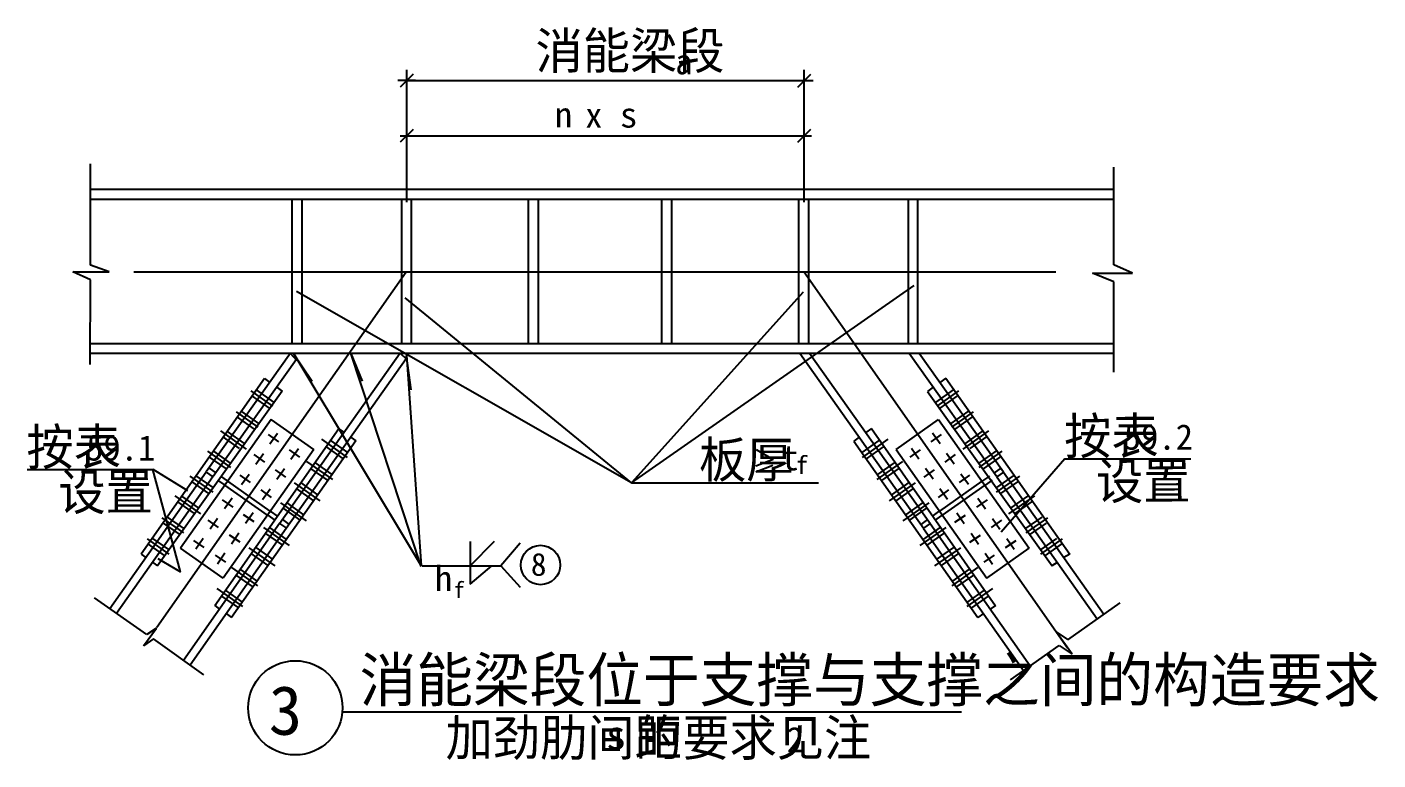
# Model space of a CAD drawing. Header units: metres. Extents: x 2018 to 12105, y 9295 to 13977.
# Drawn here: x 8386 to 12105, y 11708 to 13727 of the extents above; entities that cross this region are included whole.
import ezdxf

# ---------------------------------------------------------------- set-up
doc = ezdxf.new("R2010")
doc.units = ezdxf.units.M
for name, color, linetype in [('BOR', 3, 'Continuous'), ('CENTER', 7, 'Continuous'), ('FRAMING', 2, 'Continuous'), ('HIDDEN', 3, 'Continuous'), ('Z', 4, 'Continuous')]:
    doc.layers.add(name, color=color, linetype=linetype)

# ---------------------------------------------------------------- blocks, each defined once
blk = doc.blocks.new('CC')
blk.add_line((-24.24, 0), (24.24, 0))
at = {"layer": 'FRAMING', "color": 6}
blk.add_line((-17.83, -17.83), (17.83, 17.83), dxfattribs=at)

msp = doc.modelspace()

# ---------------------------------------------------------------- linework, layer by layer
for p, q in [((9431.85, 13244.54), (9431.33, 13609.17)), ((10525.64, 13244.54), (10525.64, 13609.17)), ((9432.33, 13579.17), (10524.64, 13579.17)), ((9413.7, 13427.02), (10545.87, 13427.02)), ((8560.72, 13070.61), (8560.72, 13349.89)), ((11378.02, 13071.55), (11378.02, 13340.59)), ((8512.73, 13052.14), (8612.58, 13052.14)), ((8560.72, 13030.19), (8512.73, 13052.14)), ((8612.58, 13052.14), (8560.72, 13070.61)), ((11429.36, 13048.38), (11378.02, 13071.55)), ((8559.88, 12797.26), (8560.72, 13030.19)), ((10050.27, 12470.92), (10828.17, 13014.78)), ((11318.74, 13048.38), (11429.36, 13048.38)), ((11378.02, 13025.21), (11318.74, 13048.38)), ((11378.02, 12775.65), (11378.02, 13025.21)), ((10050.24, 12470.91), (9128.35, 12998.15)), ((10050.27, 12470.92), (9427.42, 12980.99)), ((10522.57, 12996.7), (10050.24, 12470.91)), ((9471.27, 12241), (9278.05, 12828.41)), ((9120.66, 12826.25), (9471.42, 12242.23)), ((9471.73, 12242.49), (9431.9, 12823.18)), ((10440.44, 12535.5), (10392.56, 12516.86)), ((10392.88, 12562.54), (10440.44, 12535.5)), ((11242.41, 12537.62), (11067.74, 12334.91)), ((11242.41, 12537.62), (11590.01, 12537.62)), ((8386.36, 12507.53), (8733.96, 12507.53)), ((8808.65, 12225.85), (8732.67, 12507.75)), ((8829.34, 12449.04), (8733.96, 12507.53)), ((10439.21, 12519.11), (10392.17, 12500.79)), ((10050.27, 12470.92), (10564.95, 12470.92)), ((9605.69, 12242.4), (9673.42, 12310.05)), ((9605.69, 12309.56), (9605.69, 12242.4)), ((9743.73, 12305.33), (9690.03, 12242.4)), ((8746.47, 12263.01), (8808.65, 12225.85)), ((9473.6, 12242.4), (9690.03, 12242.4)), ((9605.69, 12191.92), (9665.44, 12242.62)), ((9605.69, 12242.4), (9605.69, 12191.92)), ((9690.03, 12242.4), (9743.98, 12183.9)), ((8715.74, 12053.54), (8571.93, 12153.91)), ((11250.89, 12038.92), (11394.76, 12140.38)), ((8707.13, 12022.44), (8742.84, 12070.25)), ((8742.84, 12070.25), (8715.74, 12053.54)), ((11219.22, 12060.95), (11250.46, 12039.14)), ((11262.57, 11999.44), (11219.22, 12060.95)), ((8734.25, 12040.93), (8707.13, 12022.44)), ((8873.3, 11942.19), (8734.25, 12040.93)), ((11093.38, 11928.66), (11227.4, 12023)), ((11227.4, 12023), (11262.57, 11999.44))]:
    msp.add_line(p, q)
msp.add_circle((9799.86, 12244.68), 54.31)
at = {"layer": 'BOR'}
msp.add_circle((9124.86, 11851.2), 129.85, dxfattribs=at)
at = {"layer": 'CENTER'}
for p, q in [((8679.9, 13052.73), (11217.67, 13052.73)), ((8743.83, 12073.28), (9429.9, 13052.73)), ((11250.05, 12015.84), (10524.1, 13052.73))]:
    msp.add_line(p, q, dxfattribs=at)
at = {"layer": 'FRAMING'}
for p, q in [((9449.14, 13444.81), (9413.47, 13409.14)), ((10507.81, 13409.96), (10543.48, 13445.63)), ((8560.72, 13279.76), (11378.02, 13279.76)), ((8560.72, 13252.76), (11378.02, 13252.76)), ((9115.82, 12855.02), (9115.82, 13252.76)), ((9142.47, 13252.76), (9142.47, 12855.02)), ((9417.09, 13252.76), (9417.09, 12855.02)), ((9444.09, 13252.76), (9444.09, 12855.02)), ((9765.78, 13252.76), (9765.78, 12855.02)), ((9792.78, 13252.76), (9792.78, 12855.02)), ((10132.82, 13252.76), (10132.82, 12855.02)), ((10159.82, 13252.76), (10159.82, 12855.02)), ((10509.9, 13252.76), (10509.9, 12855.02)), ((10536.9, 13252.76), (10536.9, 12855.02)), ((10811.52, 13252.76), (10811.52, 12855.02)), ((10838.18, 12855.02), (10838.18, 13252.76)), ((8560.72, 12855.02), (11378.02, 12855.02)), ((9413.37, 12828.22), (9430.13, 12812.59)), ((8560.72, 12828.02), (11378.02, 12828.02)), ((9111.93, 12828.02), (8879.85, 12500.99)), ((9126.95, 12809.95), (8898.27, 12488.09)), ((9413.65, 12828.02), (9081.35, 12358.29)), ((9430.13, 12812.59), (9099.71, 12345.28)), ((9110.23, 12827.95), (9126.95, 12809.95)), ((10512.96, 12828.02), (10854.29, 12345.28)), ((10540.35, 12828.02), (10872.65, 12358.29)), ((10814.2, 12828.02), (11055.72, 12488.09)), ((10842.06, 12828.02), (11074.15, 12500.99)), ((9039.64, 12758.49), (8700.43, 12274.4)), ((9039.64, 12758.49), (9055.03, 12747.84)), ((10915.44, 12759.8), (10898.97, 12747.84)), ((10915.44, 12759.8), (11256.08, 12274.4)), ((9088.81, 12723.48), (8745.11, 12242.48)), ((9062.76, 12682.45), (9003.12, 12724.39)), ((9072.34, 12735.15), (9088.81, 12723.48)), ((10881.65, 12735.15), (10865.18, 12722.95)), ((10865.18, 12722.95), (11207.62, 12242.48)), ((10891.23, 12682.45), (10950.88, 12724.39)), ((9058.49, 12645.66), (8809.17, 12291.22)), ((9022.12, 12624.49), (8962.58, 12666.57)), ((9175.71, 12562.98), (9058.66, 12645.62)), ((10778.28, 12562.98), (10895.33, 12645.62)), ((10895.51, 12645.66), (11144.83, 12291.22)), ((10931.88, 12624.49), (10991.41, 12666.57)), ((9244.67, 12619.82), (8903.27, 12132.61)), ((8990.9, 12564.2), (8920.07, 12614.12)), ((9054.61, 12578.44), (9075.63, 12607.75)), ((9244.29, 12620.1), (9259.16, 12609.64)), ((10710.58, 12620.97), (10694.84, 12609.64)), ((10710.2, 12620.7), (11051.98, 12132.61)), ((10899.63, 12578.44), (10878.61, 12607.75)), ((10963.09, 12564.2), (11033.93, 12614.12)), ((9291.64, 12586.64), (8949.32, 12100.54)), ((9079.18, 12584.13), (9050.64, 12604.6)), ((9268.41, 12541.25), (9197.58, 12591.16)), ((9278.61, 12595.81), (9291.66, 12586.62)), ((10676.54, 12596.66), (10661.9, 12585.75)), ((10661.92, 12585.77), (11003.42, 12100.54)), ((10685.58, 12541.25), (10756.42, 12591.16)), ((10875.05, 12584.13), (10903.6, 12604.6)), ((8947.01, 12513.54), (8883.7, 12558.16)), ((9175.71, 12562.98), (8926.19, 12208.68)), ((9040.48, 12528.46), (9011.94, 12548.93)), ((9015.91, 12522.76), (9036.93, 12552.08)), ((9137.49, 12541.86), (9108.95, 12562.33)), ((9112.91, 12536.17), (9133.93, 12565.49)), ((10778.28, 12562.98), (11027.81, 12208.68)), ((10816.74, 12541.86), (10845.29, 12562.33)), ((10841.32, 12536.17), (10820.3, 12565.49)), ((10913.75, 12528.46), (10942.3, 12548.93)), ((10938.33, 12522.76), (10917.31, 12552.08)), ((11006.99, 12513.54), (11070.3, 12558.16)), ((8879.6, 12500.88), (8614.22, 12124.19)), ((8879.74, 12500.82), (8898.13, 12487.86)), ((8887.52, 12511.85), (8905.73, 12499.02)), ((8976.69, 12466.06), (8997.71, 12495.38)), ((9098.79, 12486.71), (9070.25, 12507.17)), ((9074.21, 12481.01), (9095.23, 12510.33)), ((9227.8, 12480.27), (9156.87, 12530.07)), ((10726.2, 12480.27), (10797.13, 12530.07)), ((10855.44, 12486.71), (10883.99, 12507.17)), ((10880.02, 12481.01), (10859, 12510.33)), ((10977.54, 12466.06), (10956.52, 12495.38)), ((11066.48, 12511.85), (11048.26, 12499.02)), ((11074.25, 12500.82), (11055.86, 12487.86)), ((11074.39, 12500.88), (11350.36, 12109.17)), ((8897.95, 12487.84), (8632.96, 12111.01)), ((8898.95, 12445.33), (8835.37, 12489.56)), ((8910.93, 12478.84), (8930.59, 12464.99)), ((8918.72, 12489.86), (8937.57, 12476.59)), ((9001.27, 12471.76), (8972.72, 12492.22)), ((9193.51, 12421.19), (9122.63, 12471.04)), ((10760.49, 12421.19), (10831.37, 12471.04)), ((10952.97, 12471.76), (10981.51, 12492.22)), ((11035.28, 12489.86), (11016.43, 12476.59)), ((11043.07, 12478.84), (11023.41, 12464.99)), ((11055.04, 12445.33), (11118.63, 12489.56)), ((11056.05, 12487.84), (11331.6, 12095.99)), ((8865.17, 12385.49), (8794.03, 12434.98)), ((8953.66, 12404.01), (8924.74, 12423.92)), ((8950.69, 12429.06), (8930.24, 12399.34)), ((9059.06, 12431.04), (9030.51, 12451.5)), ((9034.48, 12425.34), (9055.5, 12454.66)), ((10895.18, 12431.04), (10923.72, 12451.5)), ((10919.75, 12425.34), (10898.73, 12454.66)), ((11000.57, 12404.01), (11029.5, 12423.92)), ((11003.54, 12429.06), (11024, 12399.34)), ((11088.83, 12385.49), (11159.96, 12434.98)), ((9011.57, 12363.44), (8982.64, 12383.36)), ((9008.6, 12388.5), (8988.14, 12358.78)), ((9055.43, 12393.47), (9076.49, 12378.66)), ((9155.92, 12365.98), (9085.08, 12415.9)), ((10798.08, 12365.98), (10868.92, 12415.9)), ((10877.21, 12378.43), (10896.04, 12391.72)), ((10940.28, 12362.3), (10969.2, 12382.21)), ((10945.64, 12388.5), (10966.09, 12358.78)), ((8818.04, 12333.04), (8758.13, 12374.59)), ((9081.52, 12358.67), (8816.77, 11982.04)), ((9099.93, 12345.73), (8835.16, 11969.08)), ((8913.61, 12347.89), (8884.69, 12367.81)), ((8910.64, 12372.94), (8890.19, 12343.23)), ((9109.1, 12298.25), (9037.96, 12347.75)), ((9049.09, 12381.69), (9068.85, 12367.8)), ((9081.69, 12358.77), (9100.1, 12345.84)), ((9089.33, 12369.64), (9107.73, 12356.7)), ((10844.9, 12298.25), (10916.03, 12347.75)), ((10864.67, 12369.64), (10846.26, 12356.7)), ((10872.31, 12358.77), (10853.9, 12345.84)), ((10854.07, 12345.73), (11129.4, 11954.05)), ((10872.47, 12358.67), (11147.79, 11967.01)), ((10884.97, 12367.39), (10904.62, 12381.26)), ((11040.62, 12347.89), (11069.55, 12367.81)), ((11043.59, 12372.94), (11064.05, 12343.23)), ((11135.95, 12333.04), (11195.86, 12374.59)), ((8777.47, 12275.02), (8717.67, 12316.73)), ((8874.36, 12292.61), (8845.43, 12312.53)), ((8871.39, 12317.66), (8850.93, 12287.95)), ((8972.66, 12307.19), (8943.73, 12327.11)), ((8969.69, 12332.24), (8949.24, 12302.53)), ((8960.25, 12320.22), (8959.95, 12320.43)), ((10981.57, 12307.19), (11010.5, 12327.11)), ((10984.54, 12332.24), (11005, 12302.53)), ((10993.98, 12320.22), (10994.28, 12320.43)), ((11079.87, 12292.61), (11108.8, 12312.53)), ((11082.84, 12317.66), (11103.3, 12287.95)), ((11176.52, 12275.02), (11236.33, 12316.73)), ((8700.43, 12274.4), (8713.65, 12265.1)), ((8926.29, 12208.69), (8809.17, 12291.22)), ((8933.89, 12252.09), (8904.96, 12272)), ((8930.92, 12277.14), (8910.47, 12247.42)), ((9068.89, 12242.78), (8997.79, 12292.34)), ((10885.11, 12242.78), (10956.2, 12292.34)), ((11020.34, 12252.09), (11049.27, 12272)), ((11023.31, 12277.14), (11043.77, 12247.42)), ((11027.7, 12208.69), (11144.83, 12291.22)), ((11256.08, 12274.4), (11240.34, 12265.1)), ((8732.46, 12251.37), (8745.52, 12242.19)), ((8917.29, 12259.11), (8916.99, 12259.32)), ((9021.49, 12187.78), (8950.44, 12237.4)), ((10932.51, 12187.78), (11003.56, 12237.4)), ((11036.94, 12259.11), (11037.24, 12259.32)), ((11221.53, 12251.37), (11207.22, 12242.19)), ((8980.5, 12130.07), (8909.36, 12179.56)), ((10973.5, 12130.07), (11044.63, 12179.56)), ((8903.13, 12132.71), (8916.28, 12123.46)), ((11052.13, 12132.71), (11037.71, 12123.46)), ((8934.69, 12110.83), (8949.32, 12100.54)), ((11019.31, 12110.83), (11003.42, 12100.54)), ((9252.02, 11840.16), (10958.69, 11840.16))]:
    msp.add_line(p, q, dxfattribs=at)
at = {"layer": 'HIDDEN'}
for p, q in [((9065.76, 12693.17), (9017.9, 12726.91)), ((10888.24, 12693.17), (10936.1, 12726.91)), ((9054.09, 12676.77), (9007.25, 12709.79)), ((10899.9, 12676.77), (10946.74, 12709.79)), ((9012.76, 12618.68), (8965.84, 12651.75)), ((9024.26, 12634.84), (8977.25, 12667.98)), ((10929.74, 12634.84), (10976.75, 12667.98)), ((10941.23, 12618.68), (10988.15, 12651.75)), ((8985, 12579.66), (8938.36, 12612.53)), ((10969, 12579.66), (11015.64, 12612.53)), ((8971.37, 12565.9), (8927.44, 12596.81)), ((9256.99, 12537.43), (9210.37, 12570.28)), ((9268.97, 12554.44), (9222.32, 12587.32)), ((10685.03, 12554.44), (10731.67, 12587.32)), ((10697.01, 12537.43), (10743.62, 12570.28)), ((10982.62, 12565.9), (11026.56, 12596.81)), ((8935.14, 12509.57), (8888.83, 12542.21)), ((8946.59, 12525.67), (8900.16, 12558.33)), ((11007.41, 12525.67), (11053.84, 12558.33)), ((11018.86, 12509.57), (11065.17, 12542.21)), ((9214.88, 12477.63), (9168.8, 12510.11)), ((9226.3, 12493.85), (9180.21, 12526.33)), ((10727.7, 12493.85), (10773.79, 12526.33)), ((10739.12, 12477.63), (10785.19, 12510.11)), ((8886.98, 12441.88), (8840.83, 12474.03)), ((8898.43, 12457.97), (8852.1, 12490.19)), ((9047.88, 12382.19), (8930.83, 12464.82)), ((9055.69, 12393.2), (8938.64, 12475.84)), ((9187.07, 12438.14), (9139.55, 12471.63)), ((10766.93, 12438.14), (10814.44, 12471.63)), ((10898.31, 12393.2), (11015.36, 12475.84)), ((10906.11, 12382.19), (11023.16, 12464.82)), ((11055.57, 12457.97), (11101.89, 12490.19)), ((11067.02, 12441.88), (11113.16, 12474.03)), ((8858.63, 12402.04), (8812.81, 12433.97)), ((9175.65, 12421.92), (9128.14, 12455.41)), ((10778.35, 12421.92), (10825.85, 12455.41)), ((11095.36, 12402.04), (11141.18, 12433.97)), ((8847.57, 12386.48), (8801.78, 12418.33)), ((9137.02, 12369.39), (9093.14, 12400.32)), ((9148.48, 12383.36), (9102.48, 12415.78)), ((10805.51, 12383.36), (10851.52, 12415.78)), ((10816.98, 12369.39), (10860.86, 12400.32)), ((11106.43, 12386.48), (11152.22, 12418.33)), ((8806, 12329.61), (8761.83, 12360.33)), ((8817.32, 12345.89), (8773.17, 12376.6)), ((9099.39, 12316.07), (9055.32, 12346.73)), ((10854.61, 12316.07), (10898.68, 12346.73)), ((11136.67, 12345.89), (11180.82, 12376.6)), ((11148, 12329.61), (11192.17, 12360.33)), ((8776.53, 12287.42), (8732.8, 12317.84)), ((9090, 12299.46), (9044.02, 12331.44)), ((10864, 12299.46), (10909.97, 12331.44)), ((11177.47, 12287.42), (11221.2, 12317.84)), ((8764.48, 12271.29), (8720.36, 12301.98)), ((9050.23, 12243.41), (9003.03, 12276.23)), ((9064.1, 12259.7), (9016.83, 12292.58)), ((10889.89, 12259.7), (10937.16, 12292.58)), ((10903.77, 12243.41), (10950.96, 12276.23)), ((11189.52, 12271.29), (11233.64, 12301.98)), ((9007.39, 12185.12), (8961.93, 12216.75)), ((9018.81, 12201.34), (8973.27, 12233.02)), ((10935.19, 12201.34), (10980.72, 12233.02)), ((10946.61, 12185.12), (10992.07, 12216.75)), ((8921.83, 12159.2), (8967.97, 12127.02)), ((8979.02, 12142.71), (8932.28, 12175.22)), ((10974.98, 12142.71), (11021.71, 12175.22)), ((11032.17, 12159.2), (10986.03, 12127.02))]:
    msp.add_line(p, q, dxfattribs=at)
at = {"layer": 'Z'}
for points in [[(9171.25, 12749.97), (9119.87, 12826.84)], [(9309.84, 12751.07), (9278.27, 12827.84)], [(9443.9, 12727.05), (9430.99, 12821.42)]]:
    msp.add_lwpolyline(points, dxfattribs=at)

# ---------------------------------------------------------------- block references
at = {"rotation": 180}
msp.add_blockref('CC', (9431.33, 13579.17), dxfattribs=at)
msp.add_blockref('CC', (10525.64, 13579.17))

# ---------------------------------------------------------------- texts
for s, height, p in [('消能梁段', 100, (9786.06, 13611.49)), ('n', 70, (9838.99, 13450.54)), ('x', 70, (9922.54, 13449.47)), ('s', 70, (10018.5, 13449.74)), ('板厚', 100, (10235.78, 12484.94)), ('t', 70, (10462.22, 12505.54)), ('h', 70, (9508.89, 12172.86)), ('消能梁段位于支撑与支撑之间的构造要求', 120, (9301.8, 11868.26)), ('加劲肋间距', 100, (9538.51, 11718.96)), ('的要求见注', 100, (10059.92, 11718.76)), ('2', 70, (10476.93, 11728.71))]:
    msp.add_text(s, height=height).set_placement(p)
for s, p in [('按表', (11241.18, 12549.92)), ('按表', (8385.14, 12519.83)), ('设置', (11328.86, 12425.79)), ('设置', (8472.82, 12395.71))]:
    msp.add_text(s, height=100, rotation=0.19).set_placement(p)
at = {"insert": (10170.4, 13666.62), "char_height": 70, "attachment_point": 1}
msp.add_mtext('\\A1;a', dxfattribs=at)
at = {"layer": 'FRAMING'}
msp.add_text('3', height=135, dxfattribs=at).set_placement((9051.79, 11776.94))
at = {"layer": 'Z'}
for s, height, p in [('59.2', 70, (11405.02, 12562.41)), ('59.1', 70, (8548.97, 12532.33)), ('f', 50, (10502.34, 12495.13)), ('8', 63, (9773.18, 12214.97)), ('f', 45, (9560.22, 12153.45)), ('s', 80, (9980.42, 11736.81))]:
    msp.add_text(s, height=height, dxfattribs=at).set_placement(p)

doc.saveas('drawing.dxf')
